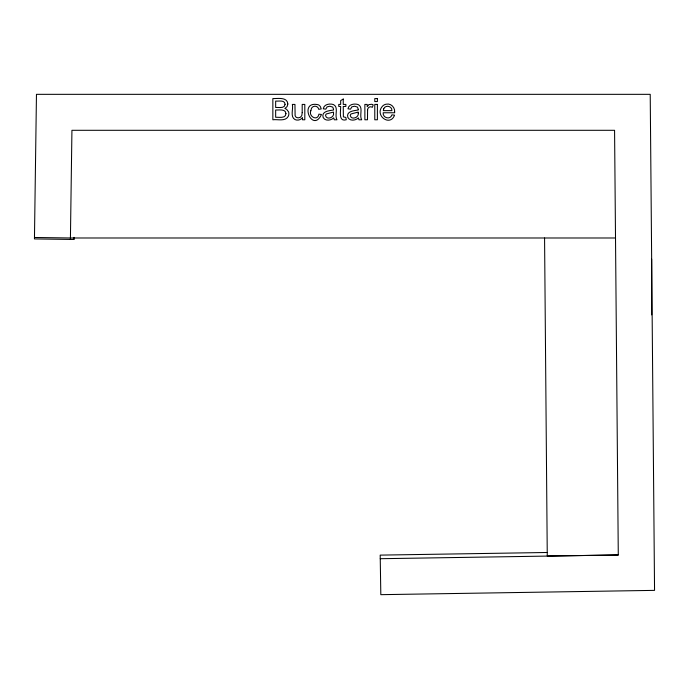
<?xml version="1.0" encoding="UTF-8"?>
<svg xmlns="http://www.w3.org/2000/svg" width="689" height="689" viewBox="0 0 689 689"><rect width="100%" height="100%" fill="white"/><g stroke="black" fill="none" stroke-linecap="round" stroke-linejoin="round"><path stroke-width="1.03" d="M70.407 239.427L71.932 130.299L614.571 130.299L618.283 554.972L380.25 558.71M73.878 239.471L74.033 237.343M546.894 552.492L380.19 555.119L380.819 594.667L654.55 590.37L650.218 94.333L36.465 94.333L34.45 238.919L73.999 239.471M618.283 554.972L547.264 556.049L544.568 237.989M615.51 237.989L70.424 237.989L34.467 237.481M651.656 259.09L651.656 314.856M333.528 109.353L333.51 110.033C329.42 110.636 321.091 111.205 323.158 117.483C325.174 121.385 331.004 120.541 333.734 117.888L334.251 119.783L336.973 119.783C334.243 115.278 339.048 107.277 333.398 104.53C329.678 103.367 323.951 104.16 323.27 108.802L325.819 109.146L327.111 106.873L329.824 106.227L332.787 107.105L333.528 109.353M358.246 109.353L358.228 110.033C354.137 110.636 345.809 111.205 347.876 117.483C349.891 121.385 355.713 120.541 358.444 117.888L358.969 119.783L361.691 119.783C358.96 115.278 363.766 107.277 358.116 104.53C354.396 103.367 348.668 104.16 347.988 108.802L350.529 109.146L351.829 106.873L354.542 106.227L357.505 107.105L358.246 109.353M394.651 112.074L394.642 112.763L383.179 112.763C382.498 117.897 390.482 120.222 391.877 114.839L394.564 115.166C390.077 127.146 374.136 115.278 382.481 106.209A6.528 6.528 0 0 1 386.15 104.203C390.87 103.023 395.15 107.415 394.651 112.074M310.842 110.662C308.259 116.562 317.758 121.583 318.912 114.159L321.47 114.486C312.453 133.95 297.993 100.026 318.335 104.78A5.262 5.262 0 0 1 320.497 106.864L321.229 108.931L318.697 109.327C318.361 106.873 315.588 105.52 313.409 106.562A4.031 4.031 0 0 0 311.454 108.431L310.842 110.662M302.195 112.651L301.773 115.657L300.318 117.294L298.122 117.888L296.149 117.302L295.107 115.692L294.952 104.418L292.343 104.418C293.531 108.965 289.828 116.708 295.056 119.61C297.639 120.747 300.929 119.955 302.471 117.526L302.471 119.783L304.805 119.783L304.805 104.418L302.195 104.418L302.195 112.651M333.51 113.03C334.647 117.509 326.595 120.411 325.596 115.657A2.213 2.213 0 0 1 326.397 113.935L333.51 112.074L333.51 113.03M358.228 113.03C359.365 117.509 351.312 120.411 350.313 115.657A2.213 2.213 0 0 1 351.114 113.935L358.228 112.074L358.228 113.03M367.582 110.154L367.478 119.783L364.869 119.783L364.869 104.418L367.22 104.418L367.22 106.743L368.873 104.59L371.871 104.28L373.223 104.909L372.327 107.329C370.191 105.77 367.452 107.656 367.582 110.154M285.961 113.633C285.771 118.775 278.838 117.044 275.66 117.285L275.66 109.99C278.864 110.257 285.668 108.578 285.961 113.633M285.082 104.332C284.79 108.914 278.511 107.131 275.66 107.484L275.66 101.076C278.58 101.429 284.876 99.638 285.082 104.332M287.847 103.996L287.106 106.562L284.876 108.5L286.581 109.258L288.613 111.902A6.21 6.21 0 0 1 288.243 116.407C285.263 121.789 277.598 119.051 272.853 119.783L272.853 98.57C277.598 98.725 287.304 96.693 287.847 103.996M383.73 108.819L383.325 110.628L391.903 110.628C392.282 105.942 385.289 104.616 383.73 108.819M343.251 99.052L340.659 100.611L340.659 104.418L338.755 104.418L338.755 106.442L340.659 106.442C340.874 110.61 338.11 122.142 346.248 119.757L345.869 117.457L343.389 116.863L343.251 106.442L345.869 106.442L345.869 104.418L343.251 104.418L343.251 99.052M377.391 98.57L374.782 98.57L374.782 101.567L377.391 101.567L377.391 98.57M377.391 104.418L374.782 104.418L374.782 119.783L377.391 119.783L377.391 104.418"/></g></svg>
